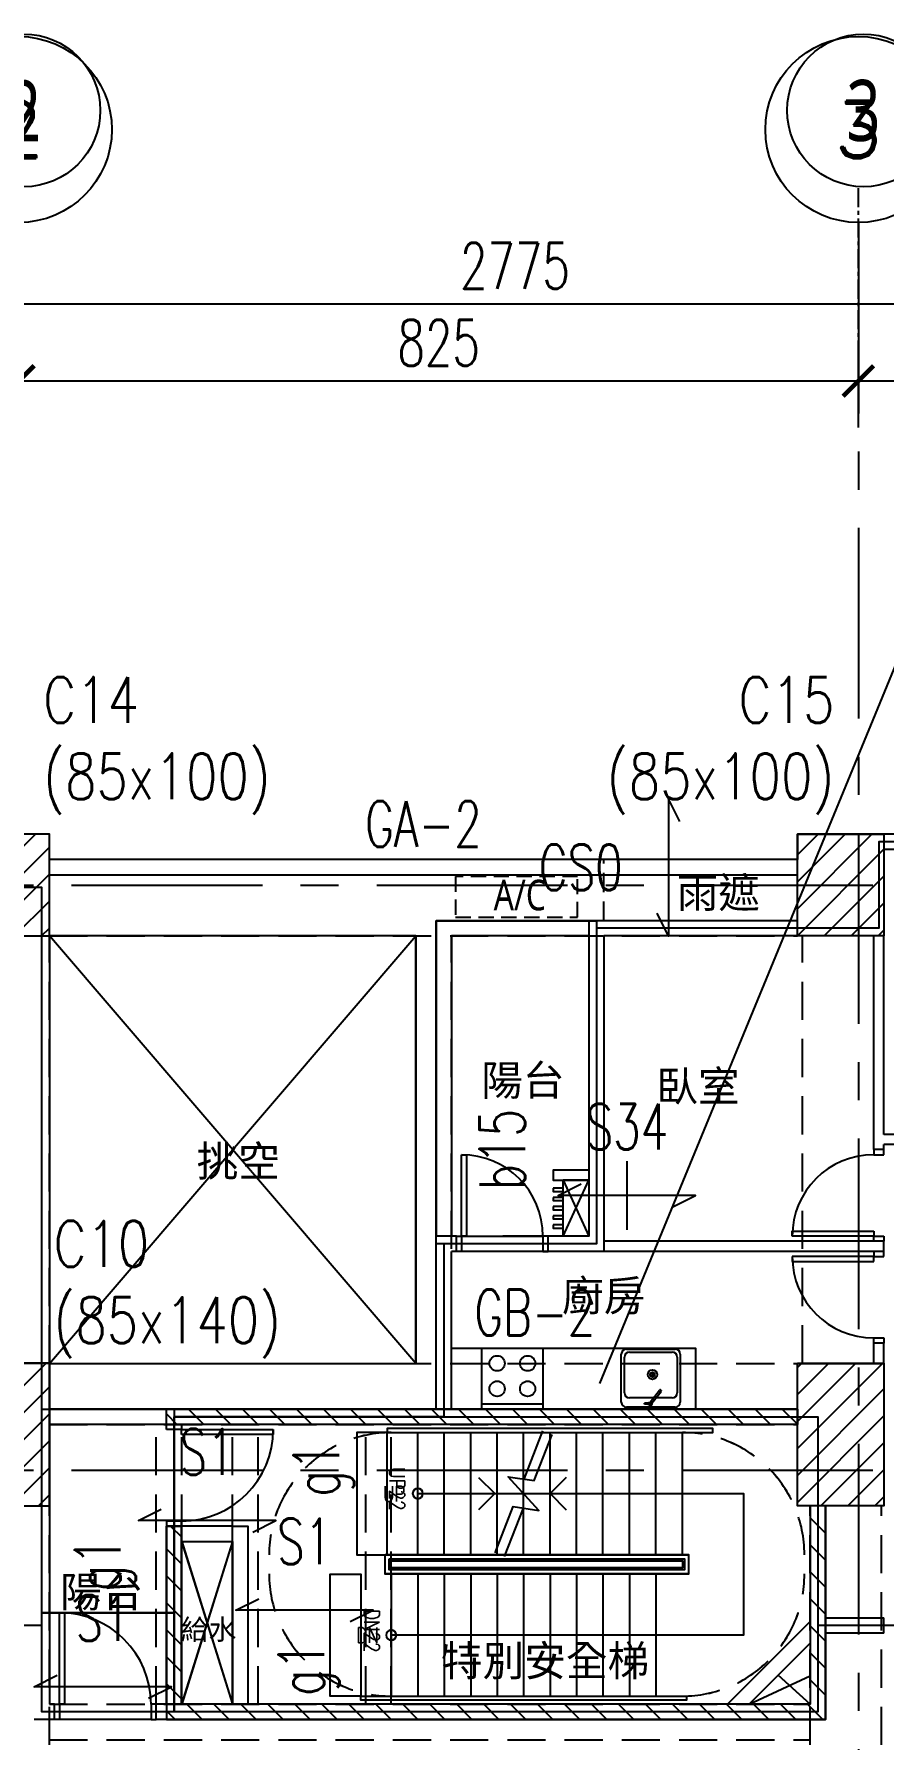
# Model space of a CAD drawing. Header units: millimetres. Extents: x -3377 to 119122, y -22007 to 15479.
# Drawn here: x 41046 to 41881, y 2044 to 3720 of the extents above; entities that cross this region are included whole.
import ezdxf
from ezdxf import colors
from ezdxf.entities.mleader import LeaderData, LeaderLine
from ezdxf.enums import TextEntityAlignment as Align
from ezdxf.math import Vec2, Vec3

# ---------------------------------------------------------------- set-up
doc = ezdxf.new("R2010")
doc.units = ezdxf.units.MM
doc.header["$LTSCALE"] = 150
doc.header["$MEASUREMENT"] = 0
for name, pattern in [('11', [0.15, 0.1, -0.05]), ('CENTER', [2, 1.25, -0.25, 0.25, -0.25]), ('CONTINOUS', [0]), ('HIDDEN', [0.375, 0.25, -0.125]), ('HIDDEN2', [0.1875, 0.125, -0.0625]), ('HIDDENX2', [0.75, 0.5, -0.25])]:
    doc.linetypes.add(name, pattern=pattern)
doc.layers.get('0').update_dxf_attribs({"plot": 0})
for name, color, linetype, plot in [('AREA', 3, 'Continuous', False), ('S-ARCH', 252, 'Continuous', False), ('S-CLOUD_20220217(結構依建築圖2022-0216修改)', 4, 'Continuous', False), ('機電', 11, 'Continuous', False)]:
    doc.layers.add(name, color=color, linetype=linetype, plot=plot)
for name, color, linetype in [('ASSLN', 8, 'Continuous'), ('COL', 1, 'Continuous'), ('Col-Line', 8, 'CENTER'), ('FIN', 5, 'Continuous'), ('GRID', 5, 'CENTER'), ('OPEN', 4, 'Continuous'), ('OTHER', 4, 'Continuous'), ('S-COL', 7, 'Continuous'), ('S-COLB', 4, 'HIDDEN'), ('S-CONCWALL', 30, 'Continuous'), ('S-GRID', 1, 'CENTER'), ('S-GRID-DIM', 2, 'Continuous'), ('S-GRID-T', 3, 'Continuous'), ('S-HATCH-COL', 13, 'Continuous'), ('S-HATCH-CONCWALL', 161, 'Continuous'), ('S-OPEN', 13, 'Continuous'), ('S-RCBMB', 3, 'HIDDEN'), ('S-RCBMG', 2, 'HIDDEN'), ('S-SLAB', 5, 'Continuous'), ('S-SLABT', 2, 'Continuous'), ('S-STAIR', 1, 'Continuous'), ('S-TEXTB', 3, 'Continuous'), ('S-TEXTC', 3, 'Continuous'), ('S-TEXTG', 2, 'Continuous'), ('STAIR', 4, 'Continuous'), ('TEXT', 2, 'Continuous'), ('WALL', 2, 'Continuous'), ('WALL2', 3, 'Continuous'), ('WALL3', 4, 'Continuous')]:
    doc.layers.add(name, color=color, linetype=linetype)
doc.styles.add('C1', font='', dxfattribs={"bigfont": 'japanese.shx'})
doc.styles.add('CD2', font='romand', dxfattribs={"height": 15})
doc.styles.add('CHINA', font='romans.shx', dxfattribs={"width": 0.8, "bigfont": 'china.shx'})
doc.styles.add('CS4', font='romans.shx', dxfattribs={"width": 0.7, "height": 45, "bigfont": 'lsp.shx'})
doc.styles.add('HH', font='')
doc.styles.add('LSP', font='SIMPLEX.shx', dxfattribs={"width": 0.8, "bigfont": 'lsp.shx'})
doc.styles.get('C1').set_extended_font_data('微軟正黑體')
doc.styles.get('HH').set_extended_font_data('Microsoft JhengHei')
doc.dimstyles.new('DIM150', dxfattribs={"dimscale": 15, "dimtxt": 3, "dimasz": 2, "dimexe": 2, "dimexo": 2, "dimgap": 1, "dimtad": 1, "dimdec": 1, "dimdsep": 46, "dimtxsty": 'CS4', "dimblk1": 'ARCHTICK', "dimblk2": 'ARCHTICK', "dimsah": 1, "dimcen": 2, "dimdle": 2, "dimadec": 0, "dimazin": 0, "dimtfac": 1, "dimtdec": 1, "dimtmove": 0, "dimatfit": 3, "dimldrblk": 'TAA', "dimfxl": 0, "dimtolj": 1, "dimarcsym": 0})

# ---------------------------------------------------------------- blocks, each defined once
blk = doc.blocks.new('SG1')
at = {"layer": 'S-GRID-T'}
blk.add_circle((0, 6.09375), 6.09375, dxfattribs=at)
at = {"layer": 'S-GRID-T', "style": 'CD2'}
blk.add_attdef('GRID-BUB', text='', height=3.75, dxfattribs=at).set_placement((0, 6.09375), align=Align.MIDDLE_CENTER)
blk = doc.blocks.new('_ARCHTICK')
at = {"color": 0, "linetype": 'ByBlock', "const_width": 0.15}
blk.add_lwpolyline([(-0.5, -0.5), (0.5, 0.5)], dxfattribs=at)
blk = doc.blocks.new('*D71')
at = {"layer": 'DEFPOINTS', "color": 0, "transparency": 16777216}
for p in [(-5535.9, -424.9), (-8310.9, -500.6), (-5535.9, -500.6)]:
    blk.add_point(p, dxfattribs=at)
at = {"layer": 'S-GRID-DIM', "color": 0, "lineweight": -2, "transparency": 16777216}
for p, q in [((-8310.9, -470.6), (-8310.9, -394.9)), ((-5535.9, -470.6), (-5535.9, -394.9)), ((-8340.9, -424.9), (-5505.9, -424.9))]:
    blk.add_line(p, q, dxfattribs=at)
at = {"layer": 'S-GRID-DIM', "color": 0, "lineweight": -2, "transparency": 16777216, "xscale": 30, "yscale": 30, "zscale": 30, "rotation": 180}
blk.add_blockref('_ARCHTICK', (-8310.9, -424.9), dxfattribs=at)
at = {"layer": 'S-GRID-DIM', "color": 0, "lineweight": -2, "transparency": 16777216, "xscale": 30, "yscale": 30, "zscale": 30}
blk.add_blockref('_ARCHTICK', (-5535.9, -424.9), dxfattribs=at)
at = {"layer": 'S-GRID-DIM', "color": 0, "transparency": 16777216, "insert": (-6923.4, -387.4), "char_height": 45, "attachment_point": 5, "style": 'CS4'}
blk.add_mtext('\\A1;2775', dxfattribs=at)
blk = doc.blocks.new('TAA')
at = {"linetype": 'Continuous'}
blk.add_line((0, 0), (-1.663, 0), dxfattribs=at)
blk.add_solid([(-1.5, -0.25), (-1.5, 0.25), (0, 0)], dxfattribs=at)
blk = doc.blocks.new('*D72')
at = {"layer": 'DEFPOINTS', "color": 0, "transparency": 16777216}
for p in [(-7410.9, -500.6), (-8310.9, -576.2), (-7410.9, -576.2)]:
    blk.add_point(p, dxfattribs=at)
at = {"layer": 'S-GRID-DIM', "color": 0, "lineweight": -2, "transparency": 16777216}
for p, q in [((-8310.9, -546.2), (-8310.9, -470.6)), ((-7410.9, -546.2), (-7410.9, -470.6)), ((-8340.9, -500.6), (-7380.9, -500.6))]:
    blk.add_line(p, q, dxfattribs=at)
at = {"layer": 'S-GRID-DIM', "color": 0, "lineweight": -2, "transparency": 16777216, "xscale": 30, "yscale": 30, "zscale": 30, "rotation": 180}
blk.add_blockref('_ARCHTICK', (-8310.9, -500.6), dxfattribs=at)
at = {"layer": 'S-GRID-DIM', "color": 0, "lineweight": -2, "transparency": 16777216, "xscale": 30, "yscale": 30, "zscale": 30}
blk.add_blockref('_ARCHTICK', (-7410.9, -500.6), dxfattribs=at)
at = {"layer": 'S-GRID-DIM', "color": 0, "transparency": 16777216, "insert": (-7860.9, -463.1), "char_height": 45, "attachment_point": 5, "style": 'CS4'}
blk.add_mtext('\\A1;900', dxfattribs=at)
blk = doc.blocks.new('*D73')
at = {"layer": 'DEFPOINTS', "color": 0, "transparency": 16777216}
for p in [(-6585.9, -500.6), (-7410.9, -576.2), (-6585.9, -576.2)]:
    blk.add_point(p, dxfattribs=at)
at = {"layer": 'S-GRID-DIM', "color": 0, "lineweight": -2, "transparency": 16777216}
for p, q in [((-7410.9, -546.2), (-7410.9, -470.6)), ((-6585.9, -546.2), (-6585.9, -470.6)), ((-7440.9, -500.6), (-6555.9, -500.6))]:
    blk.add_line(p, q, dxfattribs=at)
at = {"layer": 'S-GRID-DIM', "color": 0, "lineweight": -2, "transparency": 16777216, "xscale": 30, "yscale": 30, "zscale": 30, "rotation": 180}
blk.add_blockref('_ARCHTICK', (-7410.9, -500.6), dxfattribs=at)
at = {"layer": 'S-GRID-DIM', "color": 0, "lineweight": -2, "transparency": 16777216, "xscale": 30, "yscale": 30, "zscale": 30}
blk.add_blockref('_ARCHTICK', (-6585.9, -500.6), dxfattribs=at)
at = {"layer": 'S-GRID-DIM', "color": 0, "transparency": 16777216, "insert": (-6998.4, -463.1), "char_height": 45, "attachment_point": 5, "style": 'CS4'}
blk.add_mtext('\\A1;825', dxfattribs=at)
blk = doc.blocks.new('*D74')
at = {"layer": 'DEFPOINTS', "color": 0, "transparency": 16777216}
for p in [(-5535.9, -500.6), (-6585.9, -576.2), (-5535.9, -576.2)]:
    blk.add_point(p, dxfattribs=at)
at = {"layer": 'S-GRID-DIM', "color": 0, "lineweight": -2, "transparency": 16777216}
for p, q in [((-6585.9, -546.2), (-6585.9, -470.6)), ((-5535.9, -546.2), (-5535.9, -470.6)), ((-6615.9, -500.6), (-5505.9, -500.6))]:
    blk.add_line(p, q, dxfattribs=at)
at = {"layer": 'S-GRID-DIM', "color": 0, "lineweight": -2, "transparency": 16777216, "xscale": 30, "yscale": 30, "zscale": 30, "rotation": 180}
blk.add_blockref('_ARCHTICK', (-6585.9, -500.6), dxfattribs=at)
at = {"layer": 'S-GRID-DIM', "color": 0, "lineweight": -2, "transparency": 16777216, "xscale": 30, "yscale": 30, "zscale": 30}
blk.add_blockref('_ARCHTICK', (-5535.9, -500.6), dxfattribs=at)
at = {"layer": 'S-GRID-DIM', "color": 0, "transparency": 16777216, "insert": (-6060.9, -463.1), "char_height": 45, "attachment_point": 5, "style": 'CS4'}
blk.add_mtext('\\A1;1050', dxfattribs=at)
blk = doc.blocks.new('COL(2F-16F)')
for points in [[(-7380.9, -945.9), (-7465.9, -945.9), (-7465.9, -1045.9), (-7380.9, -1045.9)], [(-6645.9, -945.9), (-6560.9, -945.9), (-6560.9, -1045.9), (-6645.9, -1045.9)], [(-7380.9, -1465.9), (-7465.9, -1465.9), (-7465.9, -1605.9), (-7380.9, -1605.9)], [(-6645.9, -1465.9), (-6560.9, -1465.9), (-6560.9, -1605.9), (-6645.9, -1605.9)]]:
    blk.add_lwpolyline(points, close=True)
blk = doc.blocks.new('WALL(2F-14F)')
for points in [[(-7265.9, -1510.9), (-6645.9, -1510.9), (-6645.9, -1525.9), (-7265.9, -1525.9)], [(-7395.9, -2430.9), (-7380.9, -2430.9), (-7380.9, -2835.9), (-7395.9, -2835.9)]]:
    blk.add_lwpolyline(points, close=True)
for points in [[(-6633.4, -1800.9), (-7250.9, -1800.9), (-7250.9, -1625.9), (-7265.9, -1625.9), (-7265.9, -1815.9), (-6618.4, -1815.9), (-6618.4, -1605.9), (-6633.4, -1605.9)], [(-6633.4, -1605.9), (-6633.4, -1800.9)], [(-7380.9, -2290.9), (-7380.9, -2145.9), (-7125.9, -2145.9), (-7125.9, -2203.4), (-7110.9, -2203.4), (-7110.9, -2130.9), (-7395.9, -2130.9), (-7395.9, -2290.9), (-7380.9, -2290.9)], [(-6630.9, -2290.9), (-6630.9, -2145.9), (-6900.9, -2145.9), (-6900.9, -2210.9), (-6885.9, -2210.9), (-6885.9, -2160.9), (-6645.9, -2160.9), (-6645.9, -2290.9), (-6630.9, -2290.9)], [(-7380.9, -2385.9), (-7110.9, -2385.9), (-7110.9, -2313.4), (-7125.9, -2313.4), (-7125.9, -2370.9), (-7380.9, -2370.9), (-7380.9, -2385.9)], [(-7350.9, -2875.9), (-7125.9, -2875.9), (-7125.9, -2485.9), (-7110.9, -2485.9), (-7110.9, -2890.9), (-7350.9, -2890.9), (-7350.9, -2875.9)]]:
    blk.add_lwpolyline(points)
at = {"elevation": 1.1}
blk.add_lwpolyline([(-6645.9, -2370.9), (-6885.9, -2370.9), (-6885.9, -2320.9), (-6900.9, -2320.9), (-6900.9, -2385.9), (-6645.9, -2385.9), (-6645.9, -2370.9)], dxfattribs=at)
blk = doc.blocks.new('_PStStr')
blk.add_circle((0, 0), 0.05)
blk = doc.blocks.new('STAIR(2F-16F)')
for p, q in [((-7018.9, -1653.9, -0.5), (-7018.9, -1533.9, -0.5)), ((-6992.9, -1653.9), (-6992.9, -1533.9)), ((-6966.9, -1653.9), (-6966.9, -1533.9)), ((-6940.9, -1653.9), (-6940.9, -1533.9)), ((-6914.9, -1653.9), (-6914.9, -1533.9)), ((-6896.2, -1532.1), (-6914.7, -1579.6)), ((-6888.9, -1653.9), (-6888.9, -1533.9)), ((-6862.9, -1653.9), (-6862.9, -1533.9)), ((-6836.9, -1653.9), (-6836.9, -1533.9)), ((-6810.9, -1653.9), (-6810.9, -1533.9)), ((-6784.9, -1653.9), (-6784.9, -1533.9)), ((-6758.9, -1653.9), (-6758.9, -1533.9)), ((-6933.6, -1655.7), (-6915.1, -1608.2)), ((-7044.9, -1672.9), (-7044.9, -1792.9)), ((-7018.9, -1672.9, 0.5), (-7018.9, -1792.9, 0.5)), ((-6992.9, -1672.9, 0.5), (-6992.9, -1792.9, 0.5)), ((-6966.9, -1672.9, 0.5), (-6966.9, -1792.9, 0.5)), ((-6940.9, -1672.9, 0.5), (-6940.9, -1792.9, 0.5)), ((-6914.9, -1672.9, 0.5), (-6914.9, -1792.9, 0.5)), ((-6888.9, -1672.9, 0.5), (-6888.9, -1792.9, 0.5)), ((-6862.9, -1672.9, 0.5), (-6862.9, -1792.9, 0.5)), ((-6836.9, -1672.9, 0.5), (-6836.9, -1792.9, 0.5)), ((-6810.9, -1672.9, 0.5), (-6810.9, -1792.9, 0.5)), ((-6784.9, -1672.9, 0.5), (-6784.9, -1792.9, 0.5)), ((-7185.9, -2563.9), (-7185.9, -2815.9)), ((-7382.7, -2689.6), (-7335.1, -2708.6)), ((-7259, -2727.3), (-7306.6, -2708.2)), ((-7320.9, -2815.9), (-7320.9, -2736.9)), ((-7185.9, -2815.9), (-7320.9, -2815.9))]:
    blk.add_line(p, q)
at = {"linetype": 'CONTINOUS'}
for p, q in [((-7260.9, -2563.9), (-7380.9, -2563.9)), ((-7260.9, -2563.9), (-7260.9, -2674.9)), ((-7245.9, -2563.9), (-7260.9, -2563.9)), ((-7245.9, -2563.9), (-7125.9, -2563.9)), ((-7245.9, -2755.9), (-7245.9, -2563.9)), ((-7255.9, -2568.9), (-7255.9, -2676.2)), ((-7250.9, -2568.9), (-7255.9, -2568.9)), ((-7250.9, -2750.9), (-7250.9, -2568.9)), ((-7260.9, -2587.9), (-7380.9, -2587.9)), ((-7245.9, -2587.9), (-7125.9, -2587.9)), ((-7260.9, -2611.9), (-7380.9, -2611.9)), ((-7245.9, -2611.9), (-7125.9, -2611.9)), ((-7260.9, -2635.9), (-7380.9, -2635.9)), ((-7245.9, -2635.9), (-7125.9, -2635.9)), ((-7260.9, -2659.9), (-7380.9, -2659.9)), ((-7245.9, -2659.9), (-7125.9, -2659.9)), ((-7260.9, -2674.9), (-7260.9, -2755.9)), ((-7255.9, -2676.2), (-7255.9, -2750.9)), ((-7260.9, -2683.9), (-7380.9, -2683.9)), ((-7260.9, -2683.9), (-7380.9, -2683.9)), ((-7245.9, -2683.9), (-7125.9, -2683.9)), ((-7245.9, -2683.9), (-7125.9, -2683.9)), ((-7260.9, -2707.9), (-7380.9, -2707.9)), ((-7245.9, -2707.9), (-7125.9, -2707.9)), ((-7260.9, -2731.9), (-7380.9, -2731.9)), ((-7260.9, -2731.9), (-7380.9, -2731.9)), ((-7245.9, -2731.9), (-7125.9, -2731.9)), ((-7245.9, -2731.9), (-7125.9, -2731.9)), ((-7260.9, -2755.9), (-7380.9, -2755.9)), ((-7260.9, -2755.9), (-7245.9, -2755.9)), ((-7255.9, -2750.9), (-7250.9, -2750.9)), ((-7245.9, -2755.9), (-7125.9, -2755.9))]:
    blk.add_line(p, q, dxfattribs=at)
for points, elevation in [([(-7048.9, -1533.9), (-6728.9, -1533.9), (-6728.9, -1529.9), (-7048.9, -1529.9)], -0.5), ([(-7074.9, -1792.9), (-6754.9, -1792.9), (-6754.9, -1796.9), (-7074.9, -1796.9)], 0.5)]:
    blk.add_lwpolyline(points, close=True, dxfattribs=dict(elevation=elevation))
for points in [[(-6942.9, -1652.1), (-6925.2, -1606.7), (-6899.9, -1610.5), (-6929.9, -1577.3), (-6904.5, -1581.2), (-6886.8, -1535.7)], [(-6959.2, -1578), (-6943.3, -1593.9), (-6959.2, -1609.8)], [(-6873, -1578), (-6888.9, -1593.9), (-6873, -1609.8)], [(-7018.9, -1593.9), (-7018.9, -1593.9), (-6698.9, -1593.9), (-6698.9, -1732.9), (-7044.9, -1732.9)], [(-7050.9, -1653.9), (-6752.9, -1653.9), (-6752.9, -1672.9), (-7050.9, -1672.9), (-7050.9, -1653.9), (-7050.9, -1653.9)], [(-7380.9, -2563.9), (-7380.9, -2755.9)], [(-7320.9, -2678.9), (-7320.9, -2563.9)], [(-7125.9, -2755.9), (-7125.9, -2563.9)], [(-7379, -2679.3), (-7333.5, -2697.5), (-7337.6, -2722.8), (-7304.2, -2693.1), (-7308.2, -2718.4), (-7262.7, -2736.6)], [(-7345.7, -2670.9), (-7320.9, -2678.9), (-7296.1, -2670.9)], [(-7345.7, -2675.9), (-7320.9, -2683.9), (-7296.1, -2675.9)], [(-7345.7, -2740), (-7320.9, -2731.9), (-7296.1, -2740)], [(-7345.7, -2745), (-7320.9, -2736.9), (-7296.1, -2745)]]:
    blk.add_lwpolyline(points)
for points in [[(-7046.9, -1657.9), (-6756.9, -1657.9), (-6756.9, -1668.9), (-7046.9, -1668.9)], [(-7044.9, -1659.9), (-6758.9, -1659.9), (-6758.9, -1666.9), (-7044.9, -1666.9)]]:
    blk.add_lwpolyline(points, close=True)
for centre in [(-7320.9, -2563.9), (-7185.9, -2563.9)]:
    blk.add_circle(centre, 5)
at = {"linetype": 'HIDDEN'}
for centre, start, end in [((-7044.9, -1653.9), 90, 180), ((-6758.9, -1653.9, 0.5), 0, 90), ((-7044.9, -1672.9, 0.5), 180, 270), ((-6758.9, -1672.9, 1.1), 270, 0)]:
    blk.add_arc(centre, 120, start, end, dxfattribs=at)
at = {"linetype": 'HIDDENX2'}
for centre, start, end in [((-7260.9, -2563.9), 90.0007, 179.9999), ((-7245.9, -2563.9), 0.0001, 89.9993), ((-7260.9, -2755.9), 180.0008, 270.0033), ((-7245.9, -2755.9), 269.9967, 359.9992)]:
    blk.add_arc(centre, 120, start, end, dxfattribs=at)
at = {"extrusion": (0, 0, -1), "xscale": 100.0331502916424, "yscale": 100.0331502916424, "zscale": -1.000331502916421, "rotation": 90}
for p in [(7018.9, -1593.9), (7044.9, -1732.9)]:
    blk.add_blockref('_PStStr', p, dxfattribs=at)
at = {"style": 'CHINA', "width": 0.8}
for s, p in [('UP', (-7053.1, -1601.6, -0.5)), ('DN', (-7079.1, -1740.6)), ('UP', (-7331.9, -2551.2)), ('DN', (-7196.9, -2551.2))]:
    blk.add_text(s, height=15, dxfattribs=at).set_placement(p)
blk = doc.blocks.new('A$C04D96F04')
at = {"color": 252}
for p, q in [((-85, 1320), (-820, 1320)), ((-820, 1305), (-85, 1305)), ((-460, 1245), (-820, 1245)), ((-460, 825), (-820, 1245)), ((-820, 825), (-460, 1245)), ((-460, 1245), (-460, 825)), ((-820, 825), (-460, 825)), ((-690, 650), (-640, 490)), ((-640, 650), (-690, 490)), ((-132.5, 490), (-72.5, 517.9)), ((-72.5, 490), (-103.8, 518.7))]:
    blk.add_line(p, q, dxfattribs=at)
at = {"color": 252, "linetype": 'HIDDEN2'}
blk.add_line((-275, 1260), (-275, 1320), dxfattribs=at)
at = {"color": 252, "linetype": 'HIDDEN'}
blk.add_line((-820, 580), (-705, 580), dxfattribs=at)
at = {"color": 252}
blk.add_lwpolyline([(-315, 950), (-315, 1005), (-290, 1005), (-290, 950), (-315, 950), (-290, 1005), (-315, 1005), (-290, 950)], dxfattribs=at)
at = {"color": 252, "linetype": 'HIDDEN'}
for centre, start, end in [((-484, 637, 1.1), 90, 180), ((-198, 637, 1.6), 0, 90), ((-484, 618, 1.6), 180, 270), ((-198, 618, 2.1), 270, 0)]:
    blk.add_arc(centre, 120, start, end, dxfattribs=at)
at = {"layer": 'AREA', "color": 252}
blk.add_line((-720, 475), (-815, 475), dxfattribs=at)
blk.add_lwpolyline([(977.5, 1337.5), (-5, 1337.5), (-5, 1252.5), (-282.5, 1252.5), (-282.5, 942.5), (-432.5, 942.5), (-432.5, 772.5), (-697.5, 772.5), (-697.5, 771.5), (-697.5, 580), (-827.5, 580), (-827.5, 772.5), (-827.5, 795), (-827.5, 1292.5), (-1147.5, 1292.5), (-1147.5, 1337.5), (-1702.5, 1337.5), (-1702.5, 707.5), (-1522.5, 707.5), (-1522.5, 497.5), (-1702.5, 497.5), (-1782.5, 497.5), (-1782.5, 227.5)], dxfattribs=at)
for points in [[(-282.5, 942.5), (-440, 942.5), (-440, 1260), (-282.5, 1260)], [(-697.5, 580), (-827.5, 580), (-827.5, 780), (-697.5, 780)], [(-697.5, 772.5), (-65, 772.5), (-65, 482.5), (-697.5, 482.5)], [(-697.5, 772.5), (-65, 772.5), (-65, 482.5), (-697.5, 482.5)], [(-827.5, 580), (-697.5, 580), (-697.5, 482.5), (-827.5, 482.5)], [(-697.5, 482.5), (-827.5, 482.5), (-827.5, 567.5), (-1052.5, 567.5), (-1052.5, 127.5), (-827.5, 127.5), (-827.5, 152.5), (-827.5, 257.5), (-557.5, 257.5), (-342.5, 257.5), (-65, 257.5), (-65, 137.5), (175, 137.5), (175, 567.5), (-65, 567.5), (-65, 482.5)]]:
    blk.add_lwpolyline(points, close=True, dxfattribs=at)
at = {"layer": 'ASSLN', "color": 252}
for points in [[(-325, 997), (-325, 994), (-315, 994), (-315, 997)], [(-325, 988), (-325, 985), (-315, 985), (-315, 988)], [(-325, 979), (-325, 976), (-315, 976), (-315, 979)], [(-325, 970), (-325, 967), (-315, 967), (-315, 970)], [(-325, 961), (-325, 958), (-315, 958), (-315, 961)]]:
    blk.add_lwpolyline(points, close=True, dxfattribs=at)
at = {"layer": 'COL', "color": 252}
for points in [[(-820, 1345), (-905, 1345), (-905, 1245), (-820, 1245)], [(-85, 1345), (0, 1345), (0, 1245), (-85, 1245)], [(-820, 825), (-905, 825), (-905, 685), (-820, 685)], [(-85, 825), (0, 825), (0, 685), (-85, 685)]]:
    blk.add_lwpolyline(points, close=True, dxfattribs=at)
at = {"layer": 'Col-Line', "color": 252, "linetype": 'ByBlock'}
for centre in [(-845, 2056.2), (-20, 2056.2)]:
    blk.add_circle(centre, 75, dxfattribs=at)
at = {"layer": 'FIN', "color": 252}
for p, q in [((-395, 780), (-395, 840)), ((-395, 840), (-335, 840)), ((-335, 840), (-335, 780)), ((-253, 839), (-205, 839)), ((-258, 787), (-258, 834)), ((-255, 796), (-255, 831)), ((-250, 836), (-208, 836)), ((-203, 831), (-203, 796)), ((-200, 834), (-200, 787)), ((-229, 815.5), (-225.7, 812.2)), ((-225.7, 815.5), (-229, 812.2)), ((-227.4, 816.2), (-227.4, 811.5)), ((-208, 791), (-250, 791)), ((-229.5, 787), (-220.3, 798.8)), ((-227.9, 785.8), (-218.7, 797.5)), ((-219.5, 796.6), (-221.1, 797.8)), ((-218.8, 798.3), (-219.6, 798.9)), ((-335, 785), (-395, 785)), ((-335, 780), (-395, 780)), ((-205, 782), (-253, 782)), ((-235.2, 785), (-235.2, 786)), ((-231.1, 786), (-235.2, 786)), ((-231.2, 785), (-235.2, 785)), ((-231.2, 787), (-227.9, 783.7)), ((-227.9, 787), (-231.2, 783.7))]:
    blk.add_line(p, q, dxfattribs=at)
blk.add_lwpolyline([(-425, 840), (-185, 840), (-185, 780), (-425, 780)], close=True, dxfattribs=at)
for centre, radius in [((-380, 825), 7.5), ((-350, 825), 7.5), ((-380, 800), 7.5), ((-350, 800), 7.5), ((-227.4, 813.9), 4.63), ((-227.4, 813.9), 2.34), ((-229.6, 785.3), 1.7)]:
    blk.add_circle(centre, radius, dxfattribs=at)
for centre, radius, start, end in [((-253, 834), 5, 90, 180), ((-205, 834), 5, 360, 90), ((-250, 831), 5, 90, 180), ((-208, 831), 5, 360, 90), ((-250, 796), 5, 180, 270), ((-219.9, 798.5), 0.5, 52.041, 142.041), ((-219.1, 797.9), 0.5, 322.041, 52.041), ((-208, 796), 5, 270, 360), ((-253, 787), 5, 180, 270), ((-205, 787), 5, 270, 360)]:
    blk.add_arc(centre, radius, start, end, dxfattribs=at)
at = {"layer": 'GRID', "color": 252, "ltscale": 0.1}
blk.add_line((-25, 1781.2), (-25, 1981.2), dxfattribs=at)
at = {"layer": 'OPEN', "color": 252, "linetype": 'Continuous'}
for p, q in [((-415, 950), (-415, 1030)), ((-415, 1030), (-410, 1030)), ((-410, 1030), (-410, 950)), ((-10, 1035), (-10, 1030)), ((-10, 1030), (0, 1030)), ((0, 1030), (0, 1035)), ((-420, 950), (-415, 950)), ((-415, 950), (-415, 935)), ((-415, 950), (-335, 950)), ((-410, 950), (-415, 950)), ((-330, 950), (-335, 950)), ((-335, 950), (-335, 935)), ((-90, 950), (-90, 955)), ((-90, 955), (-10, 955)), ((-10, 950), (-90, 950)), ((-10, 955), (-10, 950)), ((-10, 945), (-10, 950)), ((-10, 950), (0, 950)), ((0, 950), (0, 945)), ((-415, 935), (-420, 935)), ((-335, 935), (-415, 935)), ((-335, 935), (-330, 935)), ((-10, 930), (-90, 930)), ((-90, 930), (-90, 925)), ((-90, 925), (-10, 925)), ((-10, 935), (-10, 930)), ((-10, 930), (0, 930)), ((-10, 925), (-10, 930)), ((0, 930), (0, 935)), ((-10, 845), (-10, 850)), ((-10, 850), (0, 850)), ((0, 850), (0, 845)), ((-705, 760), (-705, 765)), ((-690, 760), (-705, 760)), ((-690, 765), (-690, 760)), ((-690, 760), (-600, 760)), ((-690, 755), (-690, 760)), ((-600, 755), (-690, 755)), ((-600, 760), (-600, 755)), ((-690, 670), (-705, 670)), ((-705, 670), (-705, 665)), ((-690, 665), (-690, 670)), ((-810, 490), (-810, 580)), ((-810, 580), (-805, 580)), ((-805, 580), (-805, 490)), ((-815, 490), (-810, 490)), ((-810, 490), (-810, 475)), ((-805, 490), (-810, 490)), ((-715, 490), (-720, 490)), ((-720, 490), (-720, 475)), ((-810, 475), (-815, 475)), ((-720, 475), (-715, 475))]:
    blk.add_line(p, q, dxfattribs=at)
for centre, radius, start, end in [((-415, 950), 80, 0, 90), ((-10, 950), 80, 90, 180), ((-10, 930), 80, 180, 270), ((-690, 760), 90, 270, 0), ((-810, 490), 90, 0, 90)]:
    blk.add_arc(centre, radius, start, end, dxfattribs=at)
at = {"layer": 'OTHER', "color": 252}
for p, q in [((-335.3, 758.8, 1.1), (-353.8, 711.3, 1.1)), ((-372.7, 635.2, 1.1), (-354.2, 682.7, 1.1))]:
    blk.add_line(p, q, dxfattribs=at)
blk.add_lwpolyline([(-382, 638.8), (-364.3, 684.3), (-339, 680.4), (-369, 713.6), (-343.7, 709.8), (-326, 755.2)], dxfattribs=at)
at = {"layer": 'STAIR', "color": 252}
for p, q in [((-458, 637, 0.5), (-458, 757, 0.5)), ((-432, 637, 1.1), (-432, 757, 1.1)), ((-406, 637, 1.1), (-406, 757, 1.1)), ((-380, 637, 1.1), (-380, 757, 1.1)), ((-354, 637, 1.1), (-354, 757, 1.1)), ((-328, 637, 1.1), (-328, 757, 1.1)), ((-302, 637, 1.1), (-302, 757, 1.1)), ((-276, 637, 1.1), (-276, 757, 1.1)), ((-250, 637, 1.1), (-250, 757, 1.1)), ((-224, 637, 1.1), (-224, 757, 1.1)), ((-198, 637, 1.1), (-198, 757, 1.1)), ((-484, 618, 1.1), (-484, 498, 1.1)), ((-458, 618, 1.6), (-458, 498, 1.6)), ((-432, 618, 1.6), (-432, 498, 1.6)), ((-406, 618, 1.6), (-406, 498, 1.6)), ((-380, 618, 1.6), (-380, 498, 1.6)), ((-354, 618, 1.6), (-354, 498, 1.6)), ((-328, 618, 1.6), (-328, 498, 1.6)), ((-302, 618, 1.6), (-302, 498, 1.6)), ((-276, 618, 1.6), (-276, 498, 1.6)), ((-250, 618, 1.6), (-250, 498, 1.6)), ((-224, 618, 1.6), (-224, 498, 1.6))]:
    blk.add_line(p, q, dxfattribs=at)
at = {"layer": 'STAIR', "color": 252, "lineweight": -2}
for points in [[(-488, 757), (-518, 757), (-518, 637), (-488, 637)], [(-514, 498), (-544, 498), (-544, 618), (-514, 618)]]:
    blk.add_lwpolyline(points, close=True, dxfattribs=at)
at = {"layer": 'STAIR', "color": 252}
for points, elevation in [([(-488, 757), (-168, 757), (-168, 761), (-488, 761)], 0.5), ([(-486, 633), (-196, 633), (-196, 622), (-486, 622)], 1.1), ([(-484, 631), (-198, 631), (-198, 624), (-484, 624)], 1.1), ([(-514, 498), (-194, 498), (-194, 494), (-514, 494)], 1.6)]:
    blk.add_lwpolyline(points, close=True, dxfattribs=dict(at, elevation=elevation))
at = {"layer": 'STAIR', "color": 252, "elevation": 1.1}
for points in [[(-398.4, 712.9), (-382.4, 697), (-398.4, 681.1)], [(-312.1, 712.9), (-328, 697), (-312.1, 681.1)], [(-458, 697), (-458, 697), (-138, 697), (-138, 558), (-484, 558)], [(-490, 637), (-192, 637), (-192, 618), (-490, 618), (-490, 637), (-490, 637)]]:
    blk.add_lwpolyline(points, dxfattribs=at)
at = {"layer": 'TEXT', "color": 252, "extrusion": (0, 0, -1)}
for centre in [(-458, 697, 1.1), (-484, 558, 1.1)]:
    blk.add_ellipse(centre, major_axis=(-3.54, 3.54), ratio=1, start_param=0.785398, end_param=7.068583, dxfattribs=at)
at = {"layer": 'WALL', "color": 252}
for p, q in [((970, 1345), (0, 1345)), ((970, 1330), (0, 1330)), ((-440, 780), (-440, 950)), ((-420, 950), (-440, 950)), ((-420, 935), (-420, 950)), ((-290, 950), (-374.4, 950)), ((-330, 935), (-330, 950)), ((-425, 780), (-425, 935)), ((-420, 935), (-425, 935)), ((-275, 935), (-374.4, 935)), ((-85, 780), (-705, 780)), ((-705, 765), (-705, 780)), ((-705, 765), (-690, 765)), ((-85, 765), (-690, 765)), ((-690, 765), (-690, 765)), ((-72.5, 685), (-72.5, 490)), ((-57.5, 685), (-57.5, 475)), ((-705, 490), (-705, 665)), ((-705, 665), (-690, 665)), ((-690, 490), (-690, 665)), ((-153.7, 490), (-72.5, 571.2)), ((-57.5, 575), (0, 575)), ((0, 560), (0, 575)), ((0, 560), (-57.5, 560)), ((-132.5, 490), (-72.5, 550)), ((-815, 490), (-820, 490)), ((-815, 475), (-815, 490)), ((-72.5, 490), (-715, 490)), ((-715, 475), (-715, 490)), ((-695, 490), (-680, 490)), ((-815, 475), (-835, 475)), ((-57.5, 475), (-715, 475))]:
    blk.add_line(p, q, dxfattribs=at)
for points in [[(-85, 1260), (-290, 1260), (-290, 950)], [(-820, 1245), (-820, 490)], [(-85, 1245), (-275, 1245), (-275, 935)], [(-640, 490), (-640, 665), (-625, 665), (-625, 490)]]:
    blk.add_lwpolyline(points, dxfattribs=at)
blk.add_lwpolyline([(-640, 665), (-690, 665), (-690, 650), (-640, 650)], close=True, dxfattribs=at)
at = {"layer": 'WALL2', "color": 252}
for p, q in [((-10, 1035), (-10, 1245)), ((0, 1050), (0, 1245)), ((155, 1050), (0, 1050)), ((155, 1040), (0, 1040)), ((0, 1035), (0, 1040)), ((0, 1035), (-10, 1035)), ((-10, 945), (-275, 945)), ((0, 945), (-10, 945)), ((0, 935), (0, 945)), ((-10, 935), (-275, 935)), ((0, 935), (-10, 935)), ((-10, 825), (-10, 845)), ((0, 845), (-10, 845)), ((0, 825), (0, 845))]:
    blk.add_line(p, q, dxfattribs=at)
blk.add_lwpolyline([(-290, 1015), (-325, 1015), (-325, 1005), (-290, 1005)], dxfattribs=at)
at = {"layer": 'WALL3', "color": 252}
for p, q in [((-705, 780), (-820, 780)), ((-705, 765), (-820, 765))]:
    blk.add_line(p, q, dxfattribs=at)
for points in [[(-290, 1260), (-440, 1260), (-440, 950)], [(-290, 1245), (-425, 1245), (-425, 950)]]:
    blk.add_lwpolyline(points, dxfattribs=at)
at = {"layer": '機電', "color": 252, "linetype": '11'}
blk.add_lwpolyline([(-300.9, 1263.4), (-300.9, 1303.4), (-420.9, 1303.4), (-420.9, 1263.4)], close=True, dxfattribs=at)
at = {"layer": 'Col-Line', "color": 252, "style": 'C1', "width": 0.75}
for s, p in [('2', (-845, 2056.2)), ('3', (-20, 2056.2))]:
    blk.add_text(s, height=60, dxfattribs=at).set_placement(p, align=Align.MIDDLE)
at = {"layer": 'TEXT', "color": 252, "style": 'HH'}
for s, p in [('雨遮', (-162.7, 1272.6)), ('陽台', (-354.7, 1088.2)), ('臥室', (-182.7, 1082.4)), ('挑空', (-634.3, 1008.8)), ('廚房', (-275.3, 876.5)), ('陽台', (-768.6, 585.5)), ('特別安全梯', (-332.9, 517.8))]:
    blk.add_text(s, height=30, dxfattribs=at).set_placement(p, align=Align.CENTER)
at = {"layer": 'TEXT', "color": 252, "style": 'CHINA', "width": 0.8}
for s, p in [('UP22', (-485.8, 723)), ('DN22', (-510.6, 583.6))]:
    blk.add_text(s, height=15, rotation=270, dxfattribs=at).set_placement(p)
at = {"layer": 'TEXT', "color": 252, "style": 'HH'}
blk.add_text('給水', height=20, dxfattribs=at).set_placement((-690.8, 553.5))
at = {"layer": '機電', "color": 252, "style": 'HH', "width": 0.8}
blk.add_text('A/C', height=30, dxfattribs=at).set_placement((-383.4, 1270.2))
blk = doc.blocks.new('2022-0217')
blk.add_blockref('A$C04D96F04', (29770.3, -6171))
blk = doc.blocks.new('_None')
blk = doc.blocks.new('LINE(2)')
at = {"layer": 'S-GRID'}
for points in [[(-6585.87, -344.9), (-6585.87, -3083.41)], [(-8859.11, -995.91), (-5430.87, -995.91)], [(-8859.11, -1570.91), (-5430.87, -1570.91)]]:
    blk.add_lwpolyline(points, dxfattribs=at)
at = {"layer": 'S-GRID-T', "xscale": 15, "yscale": 15, "zscale": 15}
for p, values in [((-7410.87, -344.9), {'GRID-BUB': '2'}), ((-6585.87, -344.9), {'GRID-BUB': '3'})]:
    blk.add_blockref('SG1', p, dxfattribs=at).add_auto_attribs(values)
at = {"layer": 'S-GRID-DIM'}
for base, p1, p2, picture, middle in [((-5535.87, -424.9), (-8310.87, -500.57), (-5535.87, -500.57), '*D71', (-6923.37, -387.4)), ((-7410.87, -500.57), (-8310.87, -576.23), (-7410.87, -576.23), '*D72', (-7860.87, -463.07)), ((-6585.87, -500.57), (-7410.87, -576.23), (-6585.87, -576.23), '*D73', (-6998.37, -463.07)), ((-5535.87, -500.57), (-6585.87, -576.23), (-5535.87, -576.23), '*D74', (-6060.87, -463.07))]:
    dim = blk.add_linear_dim(base=base, p1=p1, p2=p2, dimstyle='DIM150', dxfattribs=at)
    dim.commit()
    dim.dimension.update_dxf_attribs({"geometry": picture, "text_midpoint": middle})

msp = doc.modelspace()

# ---------------------------------------------------------------- hatches: boundary and pattern name
at = {"layer": 'S-HATCH-COL'}
h = msp.add_hatch(dxfattribs=at)
h.set_pattern_fill('ANSI31', color=256, scale=150, style=0)
h.set_pattern_definition([(45, (0, -3880.068), (-13.258252, 13.258252), [])])
h.paths.add_polyline_path([(42850.73, 2359.16), (42960.73, 2359.16), (42960.73, 2259.16), (42850.73, 2259.16)])
h.paths.add_polyline_path([(42850.73, 1619.16), (42960.73, 1619.16), (42960.73, 1519.16), (42850.73, 1519.16)])
h.paths.add_polyline_path([(42850.73, 1044.16), (42960.73, 1044.16), (42960.73, 944.16), (42850.73, 944.16)])
h.paths.add_polyline_path([(41745.73, 1044.16), (41855.73, 1044.16), (41855.73, 944.16), (41745.73, 944.16)])
h.paths.add_polyline_path([(41090.73, 1044.16), (40980.73, 1044.16), (40980.73, 944.16), (41090.73, 944.16)])
h.paths.add_polyline_path([(40075.73, 2934.16), (40185.73, 2934.16), (40185.73, 2834.16), (40075.73, 2834.16)])
h.paths.add_polyline_path([(40075.73, 2369.16), (40185.73, 2369.16), (40185.73, 2269.16), (40075.73, 2269.16)])
h.paths.add_polyline_path([(40075.73, 1634.16), (40185.73, 1634.16), (40185.73, 1534.16), (40075.73, 1534.16)])
h.paths.add_polyline_path([(40075.73, 1044.16), (40185.73, 1044.16), (40185.73, 944.16), (40075.73, 944.16)])
h.paths.add_polyline_path([(41060.73, 2934.16), (40975.73, 2934.16), (40975.73, 2834.16), (41060.73, 2834.16)])
h.paths.add_polyline_path([(41795.73, 1589.16), (41880.73, 1589.16), (41880.73, 1449.16), (41795.73, 1449.16)])
h.paths.add_polyline_path([(41795.73, 2414.16), (41880.73, 2414.16), (41880.73, 2274.16), (41795.73, 2274.16)])
h.paths.add_polyline_path([(41060.73, 2414.16), (40975.73, 2414.16), (40975.73, 2274.16), (41060.73, 2274.16)])
h.paths.add_polyline_path([(40975.73, 1589.16), (41060.73, 1589.16), (41060.73, 1449.16), (40975.73, 1449.16)])
h.paths.add_polyline_path([(41795.73, 2934.16), (41880.73, 2934.16), (41880.73, 2834.16), (41795.73, 2834.16)])
h.paths.add_polyline_path([(42850.73, 2934.16), (42960.73, 2934.16), (42960.73, 2834.16), (42850.73, 2834.16)])
at = {"layer": 'S-HATCH-CONCWALL'}
h = msp.add_hatch(dxfattribs=at)
h.set_pattern_fill('ANSI31', color=256, scale=150, angle=90, style=0)
h.paths.add_polyline_path([(41045.73, 1449.16), (41060.73, 1449.16), (41060.73, 1044.16), (41045.73, 1044.16)])
h.paths.add_polyline_path([(41090.73, 1004.16), (41315.73, 1004.16), (41315.73, 1394.16), (41330.73, 1394.16), (41330.73, 989.16), (41090.73, 989.16)])
h.paths.add_polyline_path([(41060.73, 1494.16), (41330.73, 1494.16), (41330.73, 1566.66), (41315.73, 1566.66), (41315.73, 1509.16), (41060.73, 1509.16)])
h.paths.add_polyline_path([(41060.73, 1589.16), (41060.73, 1734.16), (41315.73, 1734.16), (41315.73, 1676.66), (41330.73, 1676.66), (41330.73, 1749.16), (41045.73, 1749.16), (41045.73, 1589.16)])
h.paths.add_polyline_path([(41810.73, 1589.16), (41810.73, 1734.16), (41540.73, 1734.16), (41540.73, 1669.16), (41555.73, 1669.16), (41555.73, 1719.16), (41795.73, 1719.16), (41795.73, 1589.16)])
edge = h.paths.add_edge_path()
edge.add_line((41795.73, 1509.16), (41555.73, 1509.16))
edge.add_line((41555.73, 1509.16), (41555.73, 1559.16))
edge.add_line((41555.73, 1559.16), (41540.73, 1559.16))
edge.add_line((41540.73, 1559.16), (41540.73, 1494.16))
edge.add_line((41540.73, 1494.16), (41795.73, 1494.16))
edge.add_line((41795.73, 1494.16), (41795.73, 1509.16))
h.paths.add_polyline_path([(41175.73, 2369.16), (41795.73, 2369.16), (41795.73, 2354.16), (41175.73, 2354.16)])
edge = h.paths.add_edge_path(flags=16)
edge.add_line((41808.23, 2274.16), (41808.23, 2079.16))
edge = h.paths.add_edge_path()
edge.add_line((41808.23, 2079.16), (41190.73, 2079.16))
edge.add_line((41190.73, 2079.16), (41190.73, 2254.16))
edge.add_line((41190.73, 2254.16), (41175.73, 2254.16))
edge.add_line((41175.73, 2254.16), (41175.73, 2064.16))
edge.add_line((41175.73, 2064.16), (41823.23, 2064.16))
edge.add_line((41823.23, 2064.16), (41823.23, 2274.16))
edge.add_line((41823.23, 2274.16), (41808.23, 2274.16))

# ---------------------------------------------------------------- linework, layer by layer
at = {"layer": 'S-OPEN'}
for p, q in [((41060.73, 2414.16), (41420.73, 2834.16)), ((41420.73, 2414.16), (41060.73, 2834.16)), ((41190.73, 2239.16), (41240.73, 2079.16)), ((41240.73, 2239.16), (41190.73, 2079.16))]:
    msp.add_line(p, q, dxfattribs=at)
for points in [[(41748.23, 2079.16), (41808.23, 2107.09)], [(41776.95, 2107.88), (41808.23, 2079.16)]]:
    msp.add_lwpolyline(points, dxfattribs=at)
at = {"layer": 'S-RCBMB'}
for p, q in [((41420.73, 2414.16), (41420.73, 2834.16)), ((41455.73, 2414.16), (41455.73, 2834.16)), ((41165.73, 2079.16, 0.54), (41165.73, 2354.16, 0.54)), ((41190.73, 2079.16, 0.54), (41190.73, 2354.16, 0.54)), ((41240.73, 2079.16, 0.54), (41240.73, 2354.16, 0.54)), ((41265.73, 2079.16, 0.54), (41265.73, 2354.16, 0.54)), ((41371.73, 2079.16), (41371.73, 2354.16)), ((41396.73, 2079.16), (41396.73, 2354.16)), ((41060.73, 2079.16, 0), (41808.23, 2079.16, 0)), ((41060.73, 2044.16, 0), (41808.23, 2044.16, 0))]:
    msp.add_line(p, q, dxfattribs=at)
at = {"layer": 'S-RCBMG'}
for p, q in [((41060.73, 2894.16), (41795.73, 2894.16)), ((41060.73, 2834.16), (41795.73, 2834.16)), ((41060.73, 2414.16), (41060.73, 2834.16)), ((41800.73, 2414.16), (41800.73, 2834.16)), ((41060.73, 2414.16), (41795.73, 2414.16)), ((41060.73, 2354.16), (41795.73, 2354.16)), ((41060.73, 1589.16), (41060.73, 2274.16)), ((41808.23, 1589.16), (41808.23, 2274.16)), ((41878.23, 1589.16), (41878.23, 2274.16))]:
    msp.add_line(p, q, dxfattribs=at)
at = {"layer": 'S-SLAB'}
for points in [[(42960.73, 2934.16), (41795.73, 2934.16), (41795.73, 2909.16), (41605.73, 2909.15), (41605.73, 2909.16), (41060.73, 2909.16), (41060.73, 2934.16), (40990.73, 2934.16), (40990.73, 3031.66), (40710.73, 3031.66), (40710.73, 2934.16), (40075.73, 2934.16)], [(41748.23, 2079.16), (41808.23, 2139.16), (41808.23, 2079.16), (41748.23, 2079.16)]]:
    msp.add_lwpolyline(points, dxfattribs=at)
for points in [[(41060.73, 2414.16), (41420.73, 2414.16), (41420.73, 2834.16), (41060.73, 2834.16)], [(41190.73, 2239.16), (41240.73, 2239.16), (41240.73, 2079.16), (41190.73, 2079.16)]]:
    msp.add_lwpolyline(points, close=True, dxfattribs=at)
at = {"layer": 'S-SLABT', "color": 1}
msp.add_line((41628.23, 2612.91), (41628.23, 2545.41), dxfattribs=at)
for points in [[(41680.31, 2946.52), (41669.06, 2969.02), (41669.06, 2834.02), (41657.81, 2856.52)], [(41673.23, 2567.91), (41695.73, 2579.16), (41560.73, 2579.16), (41583.23, 2590.41)]]:
    msp.add_lwpolyline(points, dxfattribs=at)
at = {"layer": 'S-SLABT', "color": 1, "elevation": 0.54}
for points in [[(41260.73, 2248.39), (41283.23, 2259.64), (41148.23, 2259.64), (41170.73, 2270.89)], [(41356.44, 2160.41), (41378.94, 2171.66), (41243.94, 2171.66), (41266.44, 2182.91)], [(41158.23, 2085.15), (41180.73, 2096.4), (41045.73, 2096.4), (41068.23, 2107.65)]]:
    msp.add_lwpolyline(points, dxfattribs=at)

# ---------------------------------------------------------------- block references
at = {"layer": 'S-ARCH'}
msp.add_blockref('2022-0217', (12110.4, 7760.14), dxfattribs=at)
at = {"layer": 'S-COL'}
msp.add_blockref('COL(2F-16F)', (48441.6, 3880.07), dxfattribs=at)
at = {"layer": 'S-COLB'}
msp.add_blockref('COL(2F-16F)', (48441.6, 3880.07), dxfattribs=at)
at = {"layer": 'S-CONCWALL'}
msp.add_blockref('WALL(2F-14F)', (48441.6, 3880.07), dxfattribs=at)
at = {"layer": 'S-GRID'}
msp.add_blockref('LINE(2)', (48441.6, 3880.07), dxfattribs=at)
at = {"layer": 'S-STAIR'}
msp.add_blockref('STAIR(2F-16F)', (48441.6, 3880.07), dxfattribs=at)

# ---------------------------------------------------------------- texts
at = {"layer": 'S-SLABT', "color": 2, "style": 'CS4', "width": 0.7}
msp.add_text('CS0', height=45, dxfattribs=at).set_placement((41624.06, 2879.02), align=Align.RIGHT)
for s, p in [('S34', (41628.23, 2624.16)), ('S1', (41215.73, 2304.64, 0.54)), ('S1', (41311.44, 2216.66, 0.54)), ('S1', (41113.23, 2141.4, 0.54))]:
    msp.add_text(s, height=45, dxfattribs=at).set_placement(p, align=Align.CENTER)
at = {"layer": 'S-TEXTB', "linetype": 'Continuous', "style": 'CS4', "width": 0.7}
msp.add_text('b15', height=45, rotation=90, dxfattribs=at).set_placement((41505.73, 2624.16), align=Align.MIDDLE)
at = {"layer": 'S-TEXTB', "style": 'CS4', "width": 0.7}
for p in [(41330.32, 2309.63, -0.54), (41115.73, 2216.66), (41315.73, 2113.78)]:
    msp.add_text('g1', height=45, rotation=90, dxfattribs=at).set_placement(p, align=Align.MIDDLE)
at = {"layer": 'S-TEXTC', "style": 'CS4', "width": 0.8}
for s, p in [('C14', (41054.59, 3043.46)), ('(85x100)', (41054.59, 2968.46)), ('C10', (41064.76, 2509.11)), ('(85x140)', (41064.76, 2434.11))]:
    msp.add_text(s, height=45, dxfattribs=at).set_placement(p)
for s, p in [('C15', (41832.09, 3043.46)), ('(85x100)', (41832.09, 2968.46))]:
    msp.add_text(s, height=45, dxfattribs=at).set_placement(p, align=Align.RIGHT)
at = {"layer": 'S-TEXTG', "style": 'CS4', "width": 0.7}
msp.add_text('GA-2', height=45, dxfattribs=at).set_placement((41428.23, 2944.16), align=Align.MIDDLE)
msp.add_text('GB-2', height=45, dxfattribs=at).set_placement((41478.23, 2464.16, 0), align=Align.MIDDLE_LEFT)

# ---------------------------------------------------------------- leaders
at = {"layer": 'S-CLOUD_20220217(結構依建築圖2022-0216修改)'}
ml = msp.add_multileader_mtext('Standard', dxfattribs=at)
ml.set_content('樓梯牆修正範圍', color=256, style='LSP')
ml.set_leader_properties(color=256)
ml.set_arrow_properties(name='NONE')
ml.build(insert=Vec2(0, 0))
ml.multileader.update_dxf_attribs({"text_left_attachment_type": 2, "text_right_attachment_type": 2, "dogleg_length": 3, "arrow_head_size": 30, "scale": 15})
ctx = ml.context
ctx.base_point, ctx.scale, ctx.char_height, ctx.arrow_head_size, ctx.landing_gap_size, ctx.plane_origin = Vec3(42003.19, 3260.45), 15, 45, 30, 30, Vec3(41601.63, 2394.32)
ctx.left_attachment, ctx.right_attachment = 2, 2
notes = []
notes.append((ctx, [(0, (1, 1, 0), (41958.19, 3260.45), (1, 0), 45, [(0, [(41601.63, 2394.32)], 0, [])])]))
ctx.mtext.insert, ctx.mtext.flow_direction = Vec3(42033.19, 3289.43), 5
for ctx, leaders in notes:
    for number, flags, end, landing, length, lines in leaders:
        leader = LeaderData()
        leader.index, (leader.has_last_leader_line, leader.has_dogleg_vector, leader.attachment_direction) = number, flags
        leader.last_leader_point, leader.dogleg_vector, leader.dogleg_length = Vec3(end), Vec3(landing), length
        for number, points, colour, breaks in lines:
            line = LeaderLine()
            line.index, line.vertices, line.color, line.breaks = number, Vec3.list(points), colors.encode_raw_color(colour), breaks
            leader.lines.append(line)
        ctx.leaders.append(leader)

doc.saveas('drawing.dxf')
